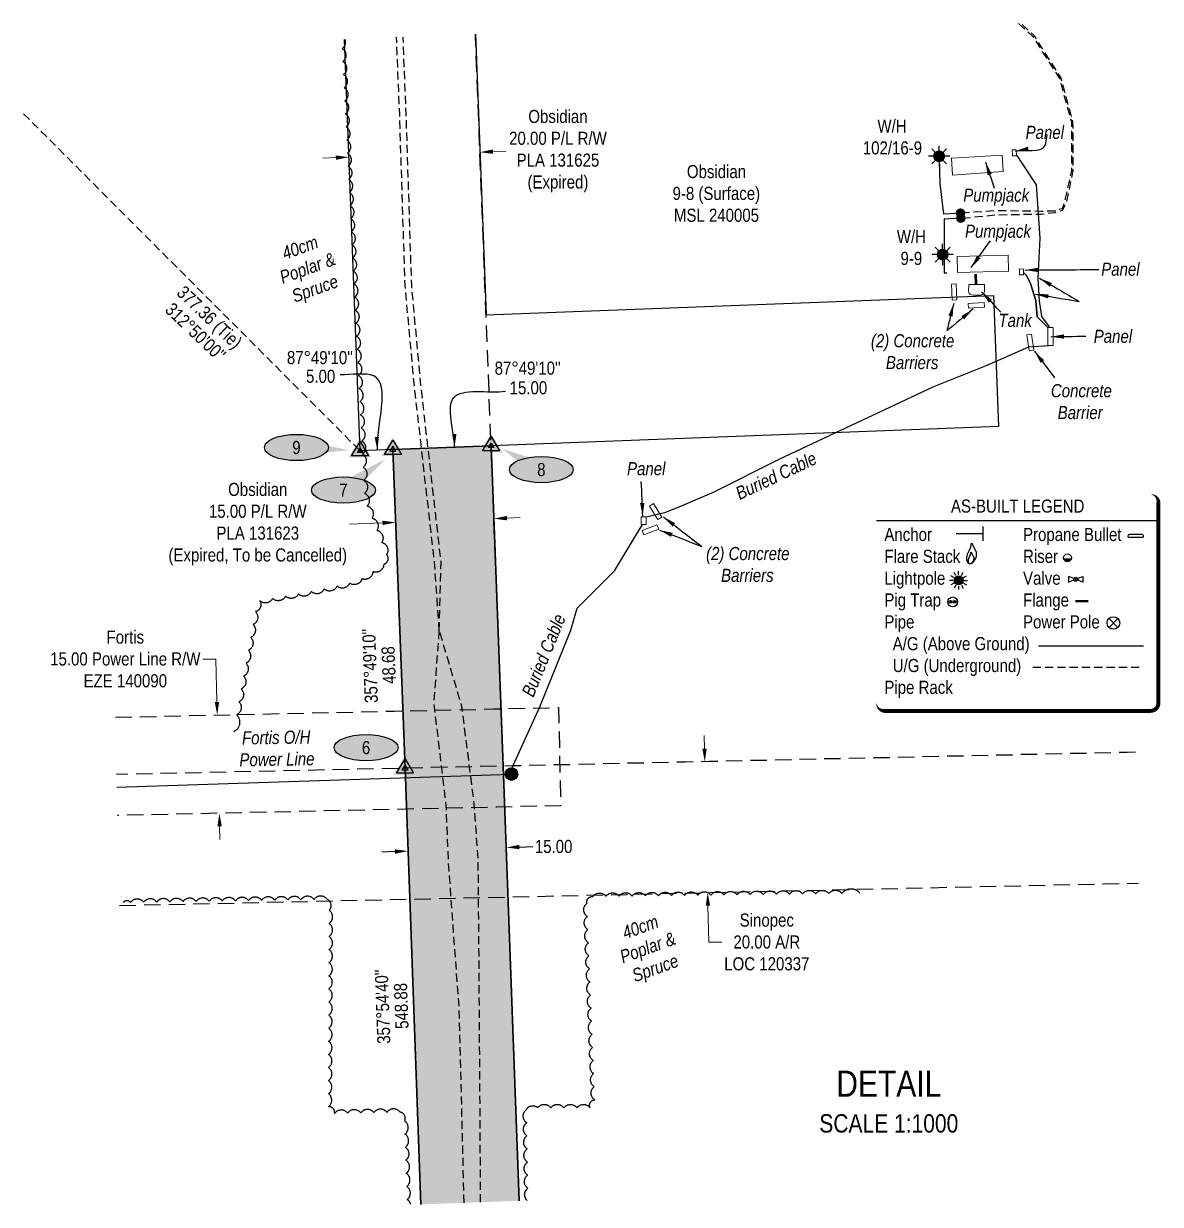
# Model space of a CAD drawing. Extents: x 604316 to 608264, y 5875125 to 5878789.
# Drawn here: x 606600 to 607467, y 5876951 to 5877852 of the extents above; entities that cross this region are included whole.
import ezdxf
from ezdxf.enums import TextEntityAlignment as Align

# ---------------------------------------------------------------- set-up
doc = ezdxf.new("R2010")
doc.units = 0
doc.header["$LTSCALE"] = 5
doc.header["$PDMODE"] = 34
doc.header["$PDSIZE"] = 0.03
for name, pattern in [('0', [1, 1, 0]), ('foc-ACCESSROAD', [3.75, 2.5, -1.25]), ('foc-FLOWLINE', [3.75, 2.5, -1.25]), ('foc-TIELINE', [1.875, 1.25, -0.625]), ('POWERLINE5', [7.8, 2.4, -0.6, 0.6, -0.6, 0.6, -0.6, 2.4]), ('UG_PIPE', [1.875, 1.25, -0.625])]:
    doc.linetypes.add(name, pattern=pattern)
doc.layers.get('Defpoints').update_dxf_attribs({"color": 9})
for name, color, linetype in [('AS-CABLE', 224, 'foc-CABLE'), ('AS-PIPE-UG', 44, 'UG_PIPE'), ('AS-POWER', 104, 'foc-POWER'), ('AS-POWER-EXISTING', 72, 'POWERLINE5'), ('AS-SYMBOL', 7, 'Continuous'), ('C-RW', 13, 'Continuous'), ('C-WS', 13, 'foc-ACCESSROAD'), ('C-WS-S', 8, 'Continuous'), ('CG-NOTES', 7, 'Continuous'), ('DETAIL-T', 7, 'Continuous'), ('F-AR', 190, 'foc-ACCESSROAD'), ('F-EZE', 190, 'foc-FLOWLINE'), ('L-BD', 7, 'Continuous'), ('L-MON', 1, 'Continuous'), ('L-TIE', 7, 'foc-TIELINE'), ('P-ELEVATION', 7, 'Continuous'), ('P-PROPOSED', 10, 'Continuous'), ('P-PROPOSED-H', 21, 'Continuous'), ('P-STATION', 7, 'Continuous'), ('P-TXT', 4, 'Continuous'), ('T-BUSH', 110, '0'), ('T-BUSH-T', 110, 'Continuous')]:
    doc.layers.add(name, color=color, linetype=linetype)
for name, color, linetype, lineweight in [('AS-GENERAL', 48, 'Continuous', 18), ('C-RW-T', 13, 'Continuous', 9), ('C-WS-T', 13, 'Continuous', 9), ('F-AR-T', 190, 'Continuous', 9), ('F-EZE-T', 190, 'Continuous', 9), ('T-TEXT', 48, 'Continuous', 18)]:
    doc.layers.add(name, color=color, linetype=linetype, lineweight=lineweight)
doc.layers.add('AS-PIPE-AG', color=7, linetype='Continuous', true_color=0x7d00fa)
doc.styles.add('80', font='ARIALN.TTF', dxfattribs={"height": 10})
doc.styles.add('80CG', font='ARIALN.TTF', dxfattribs={"height": 10})
doc.styles.add('80L', font='ARIALN.TTF', dxfattribs={"height": 10})
doc.styles.add('80LS', font='ARIALNI.TTF', dxfattribs={"height": 10})
doc.styles.add('foc-LtypeFont', font='ARIALN.TTF', dxfattribs={"height": 7.35})
doc.linetypes.add('foc-CABLE', pattern='A,2,-1,["C",foc-LtypeFont,S=0.2,R=0,X=-0.625,Y=-0.75],-1.24,8', length=12.24)
doc.linetypes.add('foc-POWER', pattern='A,6,-1,["P",foc-LtypeFont,S=0.2,R=0,X=-0.625,Y=-0.75],-1.24,4', length=12.24)
doc.dimstyles.new('Compass 5 000', dxfattribs={"dimscale": 5, "dimtxt": 9, "dimasz": 2, "dimexe": 0.2, "dimexo": 0.0625, "dimgap": 0.5, "dimtad": 0, "dimtih": 1, "dimtoh": 1, "dimzin": 0, "dimdsep": 46, "dimtxsty": '80CG', "dimcen": 0.1, "dimse1": 1, "dimse2": 1, "dimclrd": 256, "dimclrt": 256, "dimaunit": 1, "dimadec": 4, "dimazin": 0, "dimtfac": 0.06, "dimtofl": 0, "dimtmove": 0, "dimatfit": 1, "dimfxl": 0.2, "dimtolj": 1, "dimtzin": 0, "dimlwd": -1, "dimarcsym": 0})

# ---------------------------------------------------------------- blocks, each defined once
blk = doc.blocks.new('GAS')
h = blk.add_hatch(color=255)
h.dxf.hatch_style = 1
edge = h.paths.add_edge_path()
edge.add_arc((0, 0), 0.9, 0, 360)
for p, q in [((-0.81, 0), (-1.62, 0)), ((-0.57, 0.57), (-1.14, 1.14)), ((0, 0.81), (0, 1.62)), ((0.57, 0.57), (1.14, 1.14)), ((1.62, 0), (0.81, 0)), ((-0.57, -0.57), (-1.14, -1.14)), ((0, -0.81), (0, -1.62)), ((1.14, -1.14), (0.57, -0.57))]:
    blk.add_line(p, q)
blk.add_circle((0, 0), 0.8)
blk = doc.blocks.new('RISER')
h = blk.add_hatch(color=255)
h.dxf.hatch_style = 1
edge = h.paths.add_edge_path()
edge.add_arc((0, 0), 0.7, 0, 360)
blk.add_hatch(color=13).paths.add_polyline_path([(0.58, -0.15), (-0.58, -0.15, 0.774597)])
at = {"color": 13}
blk.add_line((-0.58, -0.15), (0.58, -0.15), dxfattribs=at)
blk.add_circle((0, 0), 0.6, dxfattribs=at)
blk = doc.blocks.new('POWERPOLE')
h = blk.add_hatch(color=255)
edge = h.paths.add_edge_path()
edge.add_arc((0, 0), 0.96, 0, 360)
at = {"linetype": 'Continuous'}
for p, q in [((0.68, -0.68), (-0.68, 0.68)), ((-0.68, -0.68), (0.68, 0.68))]:
    blk.add_line(p, q, dxfattribs=at)
blk.add_circle((0, 0), 0.96, dxfattribs=at)
blk = doc.blocks.new('as-built legend')
blk.add_hatch(color=13).paths.add_polyline_path([(38.34, 16.13), (32.53, 16.13, 0.774597)])
h = blk.add_hatch(color=13)
h.dxf.hatch_style = 1
edge = h.paths.add_edge_path()
edge.add_arc((-47.68, -0.3), 3.41, 0, 360)
at = {"layer": 'AS-SYMBOL'}
h = blk.add_hatch(color=13, dxfattribs=at)
h.dxf.hatch_style = 1
h.paths.add_polyline_path([(-52.68, -16.7, 1), (-54.93, -16.7, 1)])
h = blk.add_hatch(color=13, dxfattribs=at)
h.dxf.hatch_style = 1
h.paths.add_polyline_path([(-51.67, -16.7, 1), (-49.42, -16.7, 1)])
at = {"color": 1}
blk.add_line((-110.33, 45.29), (104.8, 45.29), dxfattribs=at)
at = {"color": 13}
for p, q in [((92.28, 34.74), (82.68, 34.74)), ((92.28, 32.34), (82.68, 32.34)), ((32.53, 16.13), (38.34, 16.13)), ((-51.42, 1.85), (-53.65, 3.14)), ((-49.84, 3.43), (-51.13, 5.67)), ((-47.68, 4), (-47.68, 6.59)), ((-45.53, 3.43), (-44.24, 5.67)), ((-43.95, 1.85), (-41.71, 3.14)), ((36.2, 2.77), (36.2, -1.63)), ((40.25, 1.15), (36.2, 2.77)), ((43.14, 1.15), (47.2, 2.77)), ((47.2, 2.77), (47.2, -1.63)), ((-51.99, -0.3), (-54.58, -0.3)), ((-51.42, -2.46), (-53.65, -3.75)), ((-49.84, -4.04), (-51.13, -6.28)), ((-47.68, -4.61), (-47.68, -7.2)), ((-45.53, -4.04), (-44.24, -6.28)), ((-43.95, -2.46), (-41.71, -3.75)), ((-43.37, -0.3), (-40.79, -0.3)), ((36.2, -1.63), (40.25, 0)), ((47.2, -1.63), (43.14, 0))]:
    blk.add_line(p, q, dxfattribs=at)
at = {"color": 1, "flags": 128}
blk.add_lwpolyline([(-104.33, -99.93, 3, 3, 0), (98.8, -99.93, 3, 3, 0.414214), (104.8, -93.93, 3, 3, 0), (104.8, 59.29, 3, 0, 0.414214), (98.8, 65.29, 0, 0, 0), (-104.33, 65.29, 0, 0, 0.414214), (-110.33, 59.29, 0, 0, 0), (-110.33, -93.93, 0, 3, 0.414214)], format="xyseb", close=True, dxfattribs=at)
at = {"color": 13, "flags": 128}
for points in [[(-37.58, 12.69), (-37.79, 12.59), (-38, 12.5), (-38.23, 12.43), (-38.46, 12.38), (-38.69, 12.35), (-38.92, 12.34), (-39.14, 12.35), (-39.36, 12.38), (-39.56, 12.44), (-39.75, 12.51), (-39.94, 12.61), (-40.11, 12.74), (-40.27, 12.88), (-40.42, 13.06), (-40.57, 13.25), (-40.71, 13.48), (-40.85, 13.72), (-40.97, 14), (-41.09, 14.29), (-41.19, 14.62), (-41.28, 14.97), (-41.34, 15.35), (-41.38, 15.76), (-41.39, 16.19), (-41.37, 16.65), (-41.33, 17.13), (-41.26, 17.62), (-41.16, 18.11), (-41.05, 18.61), (-40.93, 19.1), (-40.79, 19.57), (-40.64, 20.02), (-40.49, 20.45), (-40.33, 20.85), (-40.16, 21.23), (-39.99, 21.59), (-39.82, 21.95), (-39.65, 22.3), (-39.47, 22.66), (-39.3, 23.01), (-39.12, 23.38), (-38.95, 23.76), (-38.79, 24.14), (-38.63, 24.53), (-38.48, 24.92), (-38.35, 25.3), (-38.24, 25.69), (-38.15, 26.07), (-38.07, 26.44), (-38.02, 26.79), (-37.98, 27.12), (-37.94, 27.41), (-37.9, 27.65), (-37.87, 27.84), (-37.82, 27.97), (-37.75, 28.02), (-37.67, 27.99), (-37.57, 27.89), (-37.46, 27.73), (-37.34, 27.52), (-37.21, 27.28), (-37.08, 27.01), (-36.95, 26.74), (-36.82, 26.46), (-36.7, 26.2), (-36.58, 25.94), (-36.46, 25.69), (-36.34, 25.45), (-36.22, 25.21), (-36.1, 24.96), (-35.98, 24.71), (-35.84, 24.45), (-35.7, 24.18), (-35.55, 23.9), (-35.4, 23.62), (-35.24, 23.33), (-35.09, 23.05), (-34.94, 22.77), (-34.8, 22.5), (-34.67, 22.24), (-34.55, 21.99), (-34.45, 21.75), (-34.36, 21.53), (-34.28, 21.31), (-34.22, 21.11), (-34.17, 20.9), (-34.13, 20.7), (-34.11, 20.51), (-34.11, 20.31), (-34.12, 20.11), (-34.13, 19.91), (-34.16, 19.71), (-34.19, 19.5), (-34.22, 19.29), (-34.25, 19.08), (-34.27, 18.86), (-34.29, 18.63), (-34.31, 18.4), (-34.33, 18.16), (-34.35, 17.92), (-34.38, 17.68), (-34.42, 17.44), (-34.47, 17.2), (-34.54, 16.96), (-34.62, 16.73), (-34.73, 16.5), (-34.84, 16.27), (-34.97, 16.05), (-35.1, 15.84), (-35.24, 15.63), (-35.37, 15.43), (-35.5, 15.24), (-35.63, 15.05), (-35.75, 14.88), (-35.86, 14.71), (-35.97, 14.54), (-36.08, 14.37), (-36.19, 14.21), (-36.3, 14.05), (-36.41, 13.89), (-36.53, 13.72), (-36.65, 13.56), (-36.78, 13.4), (-36.92, 13.24), (-37.07, 13.08), (-37.22, 12.94), (-37.4, 12.81)], [(-38.04, 12.55), (-38.16, 12.49), (-38.28, 12.44), (-38.4, 12.4), (-38.53, 12.37), (-38.66, 12.36), (-38.79, 12.35), (-38.92, 12.36), (-39.04, 12.37), (-39.15, 12.4), (-39.26, 12.45), (-39.36, 12.5), (-39.45, 12.57), (-39.54, 12.65), (-39.63, 12.75), (-39.71, 12.86), (-39.79, 12.99), (-39.87, 13.12), (-39.94, 13.28), (-40, 13.44), (-40.06, 13.63), (-40.11, 13.82), (-40.14, 14.04), (-40.17, 14.26), (-40.17, 14.5), (-40.16, 14.76), (-40.14, 15.03), (-40.1, 15.3), (-40.05, 15.58), (-39.98, 15.86), (-39.91, 16.14), (-39.84, 16.4), (-39.75, 16.65), (-39.67, 16.89), (-39.58, 17.11), (-39.49, 17.33), (-39.39, 17.53), (-39.29, 17.73), (-39.2, 17.93), (-39.1, 18.13), (-39, 18.33), (-38.9, 18.53), (-38.81, 18.74), (-38.71, 18.96), (-38.63, 19.18), (-38.55, 19.39), (-38.47, 19.61), (-38.41, 19.83), (-38.36, 20.04), (-38.32, 20.24), (-38.29, 20.44), (-38.26, 20.63), (-38.24, 20.79), (-38.22, 20.92), (-38.2, 21.03), (-38.17, 21.1), (-38.14, 21.13), (-38.09, 21.11), (-38.04, 21.06), (-37.97, 20.97), (-37.91, 20.85), (-37.83, 20.72), (-37.76, 20.57), (-37.69, 20.41), (-37.61, 20.26), (-37.54, 20.11), (-37.48, 19.97), (-37.41, 19.83), (-37.35, 19.69), (-37.28, 19.55), (-37.21, 19.42), (-37.14, 19.28), (-37.07, 19.13), (-36.99, 18.98), (-36.9, 18.82), (-36.82, 18.66), (-36.73, 18.51), (-36.64, 18.35), (-36.56, 18.19), (-36.48, 18.04), (-36.41, 17.89), (-36.34, 17.75), (-36.29, 17.62), (-36.23, 17.5), (-36.19, 17.38), (-36.16, 17.26), (-36.13, 17.15), (-36.11, 17.03), (-36.1, 16.92), (-36.1, 16.81), (-36.1, 16.7), (-36.11, 16.59), (-36.12, 16.48), (-36.14, 16.36), (-36.16, 16.24), (-36.17, 16.12), (-36.19, 16), (-36.2, 15.87), (-36.21, 15.74), (-36.22, 15.61), (-36.23, 15.48), (-36.25, 15.34), (-36.27, 15.21), (-36.3, 15.07), (-36.33, 14.94), (-36.38, 14.81), (-36.44, 14.68), (-36.51, 14.55), (-36.58, 14.43), (-36.65, 14.31), (-36.73, 14.19), (-36.8, 14.08), (-36.88, 13.97), (-36.95, 13.87), (-37.01, 13.77), (-37.08, 13.67), (-37.14, 13.58), (-37.2, 13.49), (-37.26, 13.4), (-37.32, 13.31), (-37.39, 13.22), (-37.45, 13.12), (-37.52, 13.03), (-37.59, 12.94), (-37.67, 12.85), (-37.75, 12.77), (-37.84, 12.69), (-37.94, 12.61)]]:
    blk.add_lwpolyline(points, close=True, dxfattribs=at)
at = {"color": 13, "const_width": 2, "flags": 128}
blk.add_lwpolyline([(41.29, -16.19), (46.29, -16.19), (51.29, -16.19)], dxfattribs=at)
at = {"color": 13}
for centre, radius in [((35.43, 16.88), 3), ((-47.68, -0.3), 3.41), ((41.7, 0.57), 1.56), ((41.7, 0.57), 0.55)]:
    blk.add_circle(centre, radius, dxfattribs=at)
for centre, start, end in [((82.68, 33.54), 90, 270), ((92.28, 33.54), 270, 90)]:
    blk.add_arc(centre, 1.2, start, end, dxfattribs=at)
at = {"layer": 'AS-PIPE-AG', "flags": 128}
blk.add_lwpolyline([(13.42, -50.16), (93.42, -50.16)], dxfattribs=at)
at = {"layer": 'AS-PIPE-UG', "flags": 128}
blk.add_lwpolyline([(8.96, -66.48), (93.34, -66.48)], dxfattribs=at)
at = {"layer": 'AS-POWER-EXISTING', "linetype": 'Continuous'}
for p, q in [((73.96, -36.16), (67.1, -29.45)), ((67.1, -36.24), (73.96, -29.53))]:
    blk.add_line(p, q, dxfattribs=at)
blk.add_circle((70.49, -32.85), 4.8, dxfattribs=at)
at = {"layer": 'AS-SYMBOL', "color": 72}
blk.add_line((-28.86, 29.87), (-28.86, 40.87), dxfattribs=at)
at = {"layer": 'AS-SYMBOL', "color": 72, "flags": 128}
blk.add_lwpolyline([(-49.49, 35.37), (-28.86, 35.37)], dxfattribs=at)
at = {"layer": 'AS-SYMBOL', "color": 13}
for centre, radius in [((-52.17, -16.72), 3.75), ((-53.8, -16.7), 1.12), ((-50.54, -16.7), 1.12)]:
    blk.add_circle(centre, radius, dxfattribs=at)
at = {"insert": (-60.3, 61.42), "char_height": 10, "attachment_point": 1, "style": '80L'}
blk.add_mtext_dynamic_manual_height_columns('\\pi6.8078;AS-BUILT LEGEND', width=114.8298, gutter_width=45, heights=[0], dxfattribs=at)
at = {"layer": 'CG-NOTES', "char_height": 10, "attachment_point": 1, "style": '80L'}
for s, insert, width in [('Anchor\\PFlare Stack\\PLightpole\\PPig Trap\\PPipe\\P  A/G (Above Ground)\\P  U/G (Underground)\\PPipe Rack', (-104.29, 39.73), 110.2091), ('Propane Bullet\\PRiser\\PValve\\PFlange\\PPower Pole', (1.51, 39.73), 85.1819)]:
    blk.add_mtext(s, dxfattribs=dict(at, insert=insert, width=width))
blk = doc.blocks.new('*D585')
at = {"layer": 'Defpoints', "color": 0, "transparency": 16777216}
for p in [(607103, 5877288.02), (607119.63, 5877288.39), (607105.18, 5877188.18)]:
    blk.add_point(p, dxfattribs=at)
at = {"layer": 'F-AR-T', "transparency": 16777216}
for p, q in [((607119.41, 5877298.39), (607119.19, 5877308.38)), ((607122.03, 5877178.55), (607122.64, 5877150.8)), ((607122.64, 5877150.8), (607132.64, 5877150.8))]:
    blk.add_line(p, q, dxfattribs=at)
for points in [[(607121.08, 5877298.42), (607117.75, 5877298.35), (607119.63, 5877288.39)], [(607123.7, 5877178.58), (607120.37, 5877178.51), (607121.81, 5877188.54)]]:
    blk.add_solid(points, dxfattribs=at)
at = {"layer": 'F-AR-T', "transparency": 16777216, "insert": (607166.94, 5877150.8), "char_height": 10, "attachment_point": 5, "style": '80CG'}
blk.add_mtext('\\A1;Sinopec\\P20.00 A/R\\PLOC 120337', dxfattribs=at)
blk = doc.blocks.new('*D586')
at = {"layer": 'Defpoints', "color": 0, "transparency": 16777216}
for p in [(606723.65, 5877323.5), (606747.75, 5877324.03), (606725.29, 5877248.54)]:
    blk.add_point(p, dxfattribs=at)
at = {"layer": 'F-EZE-T', "transparency": 16777216}
for p, q in [((606746.81, 5877366.77), (606736.81, 5877366.77)), ((606747.53, 5877334.02), (606746.81, 5877366.77)), ((606749.62, 5877239.07), (606749.84, 5877229.08))]:
    blk.add_line(p, q, dxfattribs=at)
for points in [[(606749.2, 5877334.06), (606745.87, 5877333.99), (606747.75, 5877324.03)], [(606751.29, 5877239.11), (606747.95, 5877239.04), (606749.4, 5877249.07)]]:
    blk.add_solid(points, dxfattribs=at)
at = {"layer": 'F-EZE-T', "transparency": 16777216, "insert": (606677.67, 5877366.77), "char_height": 10, "attachment_point": 5, "style": '80CG'}
blk.add_mtext('\\A1;Fortis\\P15.00 Power Line R/W\\PEZE 140090', dxfattribs=at)
blk = doc.blocks.new('*D587')
at = {"layer": 'C-RW-T', "transparency": 16777216}
for p, q in [((606838.24, 5877749.31), (606828.24, 5877748.93)), ((606958.11, 5877753.87), (606968.1, 5877754.26))]:
    blk.add_line(p, q, dxfattribs=at)
for points in [[(606958.04, 5877755.54), (606958.17, 5877752.21), (606948.11, 5877753.49)], [(606838.17, 5877750.98), (606838.3, 5877747.64), (606848.23, 5877749.69)]]:
    blk.add_solid(points, dxfattribs=at)
at = {"layer": 'Defpoints', "color": 0, "transparency": 16777216}
for p in [(606948.11, 5877753.49), (606849.4, 5877718.82), (606949.29, 5877722.63)]:
    blk.add_point(p, dxfattribs=at)
at = {"layer": 'C-RW-T', "transparency": 16777216, "insert": (607007.64, 5877754.26), "char_height": 10, "attachment_point": 5, "style": '80CG'}
blk.add_mtext('\\A1;Obsidian\\P20.00 P/L R/W\\PPLA 131625\\P(Expired)', dxfattribs=at)
blk = doc.blocks.new('*D588')
at = {"layer": 'C-RW-T', "transparency": 16777216}
for p, q in [((606873.86, 5877470.63), (606848.63, 5877469.67)), ((606968.76, 5877474.24), (606978.75, 5877474.63))]:
    blk.add_line(p, q, dxfattribs=at)
for points in [[(606968.69, 5877475.91), (606968.82, 5877472.58), (606958.76, 5877473.86)], [(606873.79, 5877472.3), (606873.92, 5877468.97), (606883.85, 5877471.01)]]:
    blk.add_solid(points, dxfattribs=at)
at = {"layer": 'Defpoints', "color": 0, "transparency": 16777216}
for p in [(606958.36, 5877484.52), (606883.44, 5877481.67), (606883.85, 5877471.01)]:
    blk.add_point(p, dxfattribs=at)
at = {"layer": 'C-RW-T', "transparency": 16777216, "insert": (606778.7, 5877469.67), "char_height": 10, "attachment_point": 5, "style": '80CG'}
blk.add_mtext('\\A1;Obsidian\\P15.00 P/L R/W\\PPLA 131623\\P(Expired, To be Cancelled)', dxfattribs=at)
blk = doc.blocks.new('*D595')
at = {"layer": 'Defpoints', "color": 0, "transparency": 16777216}
for p in [(606968.22, 5877222.94), (606893.32, 5877219.64), (606968.24, 5877222.38)]:
    blk.add_point(p, dxfattribs=at)
at = {"layer": 'P-TXT', "transparency": 16777216}
for p, q in [((606978.21, 5877223.3), (606988.41, 5877223.68)), ((606883.31, 5877219.84), (606873.31, 5877219.48))]:
    blk.add_line(p, q, dxfattribs=at)
for points in [[(606978.15, 5877224.97), (606978.27, 5877221.64), (606968.22, 5877222.94)], [(606883.25, 5877221.51), (606883.37, 5877218.18), (606893.3, 5877220.21)]]:
    blk.add_solid(points, dxfattribs=at)
at = {"layer": 'P-TXT', "transparency": 16777216, "insert": (607004.35, 5877223.68), "char_height": 10, "attachment_point": 5, "style": '80CG'}
blk.add_mtext('\\A1;15.00', dxfattribs=at)
blk = doc.blocks.new('TRIA')
blk.add_hatch(color=255).paths.add_polyline_path([(-0.04, 1.52), (-1.47, -0.87), (1.39, -0.87)])
blk = doc.blocks.new('Hybrid_EC')
at = {"color": 251}
for points in [[(-1.3, -0.74), (0, 1.42), (1.3, -0.74)], [(0.47, -0.26), (0, 0.53), (-0.47, -0.26)]]:
    blk.add_lwpolyline(points, close=True, dxfattribs=at)
at = {"layer": 'Defpoints'}
blk.add_circle((0, 0), 0.05, dxfattribs=at)
at = {"xscale": 1.2, "yscale": 1.2, "zscale": 1.2}
blk.add_blockref('TRIA', (0.05, 0.06), dxfattribs=at)
blk = doc.blocks.new('*U609')
at = {"layer": 'P-ELEVATION'}
h = blk.add_hatch(color=111, dxfattribs=at)
h.dxf.hatch_style = 1
edge = h.paths.add_edge_path()
edge.add_ellipse((0, 0), major_axis=(-24.38, 0), ratio=0.410256, start_angle=0, end_angle=360)
at = {"layer": 'P-ELEVATION', "color": 7, "flags": 128}
blk.add_lwpolyline([(0, 0, 12.5, 0, 0), (10.68, -5.99, 0, 0, 0)], format="xyseb", dxfattribs=at)
at = {"layer": 'P-ELEVATION', "color": 7}
blk.add_ellipse((0, 0), major_axis=(-24.38, 0), ratio=0.410256, dxfattribs=at)
at = {"layer": 'P-ELEVATION', "style": '80'}
blk.add_attdef('ELEVATION', text='', height=10, dxfattribs=at).set_placement((0, 0), align=Align.MIDDLE_CENTER)
blk = doc.blocks.new('*U610')
at = {"layer": 'P-ELEVATION'}
h = blk.add_hatch(color=111, dxfattribs=at)
h.dxf.hatch_style = 1
edge = h.paths.add_edge_path()
edge.add_ellipse((0, 0), major_axis=(-24.38, 0), ratio=0.410256, start_angle=0, end_angle=360)
at = {"layer": 'P-ELEVATION', "color": 7, "flags": 128}
blk.add_lwpolyline([(0, 0, 12.5, 0, 0), (32.53, 23.96, 0, 0, 0)], format="xyseb", dxfattribs=at)
at = {"layer": 'P-ELEVATION', "color": 7}
blk.add_ellipse((0, 0), major_axis=(-24.38, 0), ratio=0.410256, dxfattribs=at)
at = {"layer": 'P-ELEVATION', "style": '80'}
blk.add_attdef('ELEVATION', text='', height=10, dxfattribs=at).set_placement((0, 0), align=Align.MIDDLE_CENTER)
blk = doc.blocks.new('Hybrid_XC')
h = blk.add_hatch(color=251)
h.dxf.hatch_style = 1
h.paths.add_polyline_path([(-0.41, -0.24), (0, 0.45), (0.41, -0.24)])
at = {"color": 251}
for points in [[(-1.3, -0.74), (0, 1.42), (1.3, -0.74)], [(-0.41, -0.24), (0, 0.45), (0.41, -0.24)]]:
    blk.add_lwpolyline(points, close=True, dxfattribs=at)
at = {"color": 4}
blk.add_lwpolyline([(-0.41, -0.24), (0, 0.45), (0.41, -0.24)], close=True, dxfattribs=at)
at = {"layer": 'Defpoints'}
blk.add_circle((0, 0), 0.1, dxfattribs=at)
at = {"xscale": 1.2, "yscale": 1.2, "zscale": 1.2}
blk.add_blockref('TRIA', (0.05, 0.06), dxfattribs=at)
blk = doc.blocks.new('*U630')
at = {"layer": 'P-ELEVATION'}
h = blk.add_hatch(color=111, dxfattribs=at)
h.dxf.hatch_style = 1
edge = h.paths.add_edge_path()
edge.add_ellipse((0, 0), major_axis=(-24.38, 0), ratio=0.410256, start_angle=0, end_angle=360)
at = {"layer": 'P-ELEVATION', "color": 7, "flags": 128}
blk.add_lwpolyline([(0, 0, 12.5, 0, 0), (-29.45, 15.68, 0, 0, 0)], format="xyseb", dxfattribs=at)
at = {"layer": 'P-ELEVATION', "color": 7}
blk.add_ellipse((0, 0), major_axis=(-24.38, 0), ratio=0.410256, dxfattribs=at)
at = {"layer": 'P-ELEVATION', "style": '80'}
blk.add_attdef('ELEVATION', text='', height=10, dxfattribs=at).set_placement((0, 0), align=Align.MIDDLE_CENTER)
blk = doc.blocks.new('*U631')
at = {"layer": 'P-ELEVATION'}
h = blk.add_hatch(color=111, dxfattribs=at)
h.dxf.hatch_style = 1
edge = h.paths.add_edge_path()
edge.add_ellipse((0, 0), major_axis=(-24.38, 0), ratio=0.410256, start_angle=0, end_angle=360)
at = {"layer": 'P-ELEVATION', "color": 7, "flags": 128}
blk.add_lwpolyline([(0, 0, 12.5, 0, 0), (40.08, -2.03, 0, 0, 0)], format="xyseb", dxfattribs=at)
at = {"layer": 'P-ELEVATION', "color": 7}
blk.add_ellipse((0, 0), major_axis=(-24.38, 0), ratio=0.410256, dxfattribs=at)
at = {"layer": 'P-ELEVATION', "style": '80'}
blk.add_attdef('ELEVATION', text='', height=10, dxfattribs=at).set_placement((0, 0), align=Align.MIDDLE_CENTER)

msp = doc.modelspace()

# ---------------------------------------------------------------- hatches: boundary and pattern name
at = {"layer": 'P-PROPOSED-H'}
h = msp.add_hatch(color=256, dxfattribs=at)
h.dxf.hatch_style = 1
h.paths.add_polyline_path([(606965.954, 5877285.025), (606956.647, 5877529.418), (606881.735, 5877526.565), (606890.993, 5877283.444), (606903.134, 5876950.635), (606978.053, 5876953.367)])

# ---------------------------------------------------------------- linework, layer by layer
at = {"layer": 'AS-CABLE', "flags": 128}
for points in [[(607382.504, 5877620.288), (607376.774, 5877628.103), (607374.954, 5877640.058), (607373.769, 5877657.398), (607375.354, 5877687.883), (607372.579, 5877728.623), (607361.304, 5877745.773), (607357.879, 5877750.938)], [(607382.504, 5877620.288), (607376.774, 5877628.103), (607374.954, 5877640.058), (607373.769, 5877657.398), (607375.354, 5877687.883)], [(607363.074, 5877661.388), (607365.089, 5877659.413), (607368.114, 5877653.413), (607372.204, 5877640.223), (607373.164, 5877627.978), (607381.389, 5877619.818)], [(607381.389, 5877619.818), (607373.164, 5877627.978), (607372.204, 5877640.223), (607368.114, 5877653.413), (607365.089, 5877659.413)], [(607074.884, 5877475.128), (607089.899, 5877478.878), (607103.584, 5877484.338), (607126.694, 5877494.213), (607176.404, 5877519.158), (607227.314, 5877543.253), (607294.204, 5877574.758), (607334.904, 5877590.923), (607366.884, 5877604.993), (607381.729, 5877606.098)], [(607074.884, 5877475.128), (607089.899, 5877478.878), (607103.584, 5877484.338), (607126.694, 5877494.213), (607176.404, 5877519.158), (607227.314, 5877543.253), (607294.204, 5877574.758), (607334.904, 5877590.923), (607366.884, 5877604.993), (607381.729, 5877606.098)], [(606971.999, 5877282.128), (606993.724, 5877330.313), (607017.444, 5877388.708), (607022.239, 5877405.503), (607050.689, 5877434.153), (607072.009, 5877469.423)], [(606971.999, 5877282.128), (606993.724, 5877330.313), (607017.444, 5877388.708), (607022.239, 5877405.503), (607050.689, 5877434.153), (607072.009, 5877469.423)]]:
    msp.add_lwpolyline(points, dxfattribs=at)
at = {"layer": 'AS-GENERAL', "flags": 128}
for points in [[(607354.359, 5877750.638), (607357.314, 5877750.763), (607357.089, 5877755.233), (607354.109, 5877755.168)], [(607347.302, 5877738.851), (607308.551, 5877735.922), (607307.721, 5877748.836), (607346.375, 5877751.11)], [(607351.209, 5877662.648), (607312.359, 5877661.674), (607312.051, 5877673.965), (607350.901, 5877674.938)], [(607362.694, 5877659.948), (607359.734, 5877659.788), (607359.669, 5877664.518), (607362.594, 5877664.318)]]:
    msp.add_lwpolyline(points, close=True, dxfattribs=at)
at = {"layer": 'AS-GENERAL'}
for points in [[(607307.84, 5877652.857), (607311.414, 5877653.01), (607311.934, 5877640.837), (607308.36, 5877640.685)], [(607332.672, 5877638.833), (607332.884, 5877635.262), (607320.722, 5877634.54), (607320.51, 5877638.111)], [(607381.389, 5877619.818), (607385.4, 5877619.818), (607385.4, 5877606.098), (607381.389, 5877606.098)], [(607370.685, 5877602.541), (607367.145, 5877602.019), (607365.367, 5877614.071), (607368.906, 5877614.594)], [(607077.42, 5877483.519), (607080.457, 5877485.409), (607086.895, 5877475.066), (607083.857, 5877473.175)], [(607070.987, 5877475.128), (607074.884, 5877475.128), (607074.884, 5877469.423), (607070.987, 5877469.423)], [(607073.138, 5877461.399), (607071.832, 5877464.729), (607083.175, 5877469.176), (607084.481, 5877465.846)]]:
    msp.add_lwpolyline(points, close=True, dxfattribs=at)
msp.add_lwpolyline([(607329.905, 5877644.339), (607324.194, 5877644.429, -0.3710626), (607320.831, 5877646.939), (607320.92, 5877652.65), (607332.972, 5877652.461), (607332.885, 5877646.939, -0.3838949), (607329.24, 5877644.35)], format="xyb", dxfattribs=at)
at = {"layer": 'AS-PIPE-AG', "flags": 128}
for points in [[(607315.724, 5877707.018), (607301.93, 5877706.26), (607299.155, 5877729.671), (607298.711, 5877749.512)], [(607314.904, 5877703.043), (607302.14, 5877702.352), (607302.19, 5877661.351), (607304.214, 5877661.47)], [(607326.209, 5877652.567), (607325.807, 5877660.511)], [(607327.207, 5877652.618), (607326.806, 5877660.536)]]:
    msp.add_lwpolyline(points, dxfattribs=at)
at = {"layer": 'AS-PIPE-UG', "flags": 128}
for points in [[(607358.981, 5877851.557), (607369.924, 5877841.668), (607390.084, 5877809.663), (607399.289, 5877776.608), (607399.304, 5877739.408), (607393.914, 5877715.333), (607392.089, 5877710.378), (607386.669, 5877708.578), (607376.179, 5877708.283), (607342.189, 5877708.828), (607315.724, 5877707.018)], [(607316.019, 5877703.138), (607342.814, 5877705.773), (607376.134, 5877706.293), (607386.939, 5877707.413), (607392.554, 5877709.273), (607395.584, 5877714.743), (607400.594, 5877739.273), (607400.454, 5877776.833), (607391.334, 5877810.178), (607370.984, 5877842.373), (607360.822, 5877851.593)], [(606917.169, 5877388.393), (606913.504, 5877440.713), (606898.139, 5877575.188), (606891.084, 5877651.773), (606886.924, 5877781.758), (606884.558, 5877841.178)], [(606917.019, 5877388.538), (606918.482, 5877441.172), (606903.111, 5877575.701), (606896.075, 5877652.082), (606891.919, 5877781.937), (606889.553, 5877841.368)], [(606936.081, 5876951.836), (606932.399, 5877099.233), (606924.129, 5877212.058), (606922.474, 5877254.633), (606913.154, 5877333.028), (606917.169, 5877388.393)], [(606948.675, 5876952.296), (606947.759, 5877097.993), (606946.844, 5877213.418), (606943.759, 5877256.343), (606934.389, 5877330.538), (606917.169, 5877388.393)]]:
    msp.add_lwpolyline(points, dxfattribs=at)
at = {"layer": 'AS-POWER', "flags": 128}
msp.add_lwpolyline([(606671.308, 5877268.878), (606972.229, 5877278.963)], dxfattribs=at)
at = {"layer": 'C-RW'}
for points in [[(606944.688, 5877843.468), (606952.844, 5877629.303), (607339.9, 5877644.043), (607343.704, 5877544.158), (606956.647, 5877529.418), (606881.735, 5877526.565), (606856.762, 5877525.614), (606844.806, 5877839.587)], [(606903.134, 5876950.635), (606890.993, 5877283.444), (606881.735, 5877526.565), (606956.647, 5877529.418), (606965.954, 5877285.025), (606978.053, 5876953.367)]]:
    msp.add_lwpolyline(points, dxfattribs=at)
at = {"layer": 'C-WS', "flags": 128}
msp.add_lwpolyline([(607448.162, 5877295.573), (606965.954, 5877285.028), (606944.688, 5877843.468)], dxfattribs=at)
at = {"layer": 'F-AR', "flags": 128}
for points in [[(607448.159, 5877295.717), (606671.057, 5877278.599)], [(606673.253, 5877178.666), (607450.36, 5877195.784)]]:
    msp.add_lwpolyline(points, dxfattribs=at)
at = {"layer": 'F-EZE', "flags": 128}
msp.add_lwpolyline([(606670.097, 5877322.321), (606882.797, 5877326.993), (606958.258, 5877328.654), (607008.05, 5877329.75), (607008.797, 5877295.677), (607009.695, 5877254.801), (606960.976, 5877253.726), (606885.445, 5877252.064), (606671.743, 5877247.364)], dxfattribs=at)
at = {"layer": 'L-TIE'}
msp.add_line((606600.119, 5877782.821), (606856.762, 5877525.614), dxfattribs=at)
at = {"layer": 'T-BUSH', "flags": 128}
for points in [[(606845.064, 5877839.674, -0.3323036), (606843.121, 5877832.634, -0.5205671), (606843.611, 5877822.65, -0.5205671), (606844.101, 5877812.666, -0.5205671), (606844.591, 5877802.682, -0.5205671), (606845.08, 5877792.699, -0.5205671), (606845.57, 5877782.715, -0.5205671), (606846.065, 5877772.731, -0.5205671), (606846.566, 5877762.748, -0.5205671), (606847.067, 5877752.765, -0.5205671), (606847.568, 5877742.782, -0.5205671), (606848.069, 5877732.798, -0.5205671), (606848.57, 5877722.815, -0.5205671), (606849.071, 5877712.832, -0.5205671), (606849.572, 5877702.849, -0.5205671), (606850.073, 5877692.866, -0.5205671), (606850.575, 5877682.882, -0.5205671), (606851.076, 5877672.899, -0.5205671), (606851.577, 5877662.916, -0.5205671), (606852.078, 5877652.933, -0.5205671), (606852.579, 5877642.95, -0.5205671), (606853.08, 5877632.966, -0.5205671), (606853.581, 5877622.983, -0.5205671), (606854.082, 5877613, -0.5205671), (606854.583, 5877603.017, -0.5205671), (606855.084, 5877593.034, -0.5205671), (606855.585, 5877583.05, -0.5205671), (606856.086, 5877573.067, -0.5205671), (606856.587, 5877563.084, -0.5205671), (606857.088, 5877553.101, -0.5205671), (606857.589, 5877543.118, -0.5205671), (606858.09, 5877533.134, -0.5205671), (606858.591, 5877523.151, -0.5205671), (606859.092, 5877513.168, -0.5205671), (606859.593, 5877503.185, -0.5205671), (606860.094, 5877493.202, -0.5205671), (606862.134, 5877483.554, -0.5205671), (606865.831, 5877474.266, -0.5205671), (606869.527, 5877464.979, -0.5205671), (606873.224, 5877455.692, -0.5205671), (606876.92, 5877446.405, -0.5205671), (606874.819, 5877438.945, -0.5205671), (606866.466, 5877433.456, -0.5205671), (606858.112, 5877427.967, -0.5205671), (606848.829, 5877424.658, -0.5205671), (606839.084, 5877422.435, -0.5205671), (606829.338, 5877420.212, -0.5205671), (606819.54, 5877418.249, -0.5205671), (606809.697, 5877416.512, -0.5205671), (606799.853, 5877414.775, -0.5205671), (606790.009, 5877413.038, -0.5205671), (606780.166, 5877411.3, -0.5205671), (606776.924, 5877402.921, -0.5205671), (606775.126, 5877393.088, -0.5205671), (606773.328, 5877383.255, -0.5205671), (606771.529, 5877373.422, -0.5205671), (606769.731, 5877363.59, -0.5205671), (606767.933, 5877353.757, -0.5205671), (606766.135, 5877343.924, -0.5205671), (606764.337, 5877334.092, -0.5205671), (606762.539, 5877324.259, -0.5205671), (606760.139, 5877311.137)], [(606984.146, 5876953.59, -0.4687652), (606984.753, 5876962.949, -0.5205671), (606984.568, 5876972.943, -0.5205671), (606984.384, 5876982.937, -0.5205671), (606984.199, 5876992.932, -0.5205671), (606984.014, 5877002.926, -0.5205671), (606983.83, 5877012.92, -0.5205671), (606983.645, 5877022.914, -0.5205671), (606992.188, 5877024.326, -0.5205671), (607002.184, 5877024.311, -0.5205671), (607012.18, 5877024.296, -0.5205671), (607022.176, 5877024.281, -0.5205671), (607032.171, 5877024.265, -0.5205671), (607035.717, 5877030.456, -0.5205671), (607035.314, 5877040.443, -0.5205671), (607034.912, 5877050.431, -0.5205671), (607034.51, 5877060.419, -0.5205671), (607034.108, 5877070.406, -0.5205671), (607033.705, 5877080.394, -0.5205671), (607033.303, 5877090.382, -0.5205671), (607032.901, 5877100.369, -0.5205671), (607032.498, 5877110.357, -0.5205671), (607032.096, 5877120.345, -0.5205671), (607031.694, 5877130.332, -0.5205671), (607031.292, 5877140.32, -0.5205671), (607030.889, 5877150.308, -0.5205671), (607030.487, 5877160.295, -0.5205671), (607030.085, 5877170.283, -0.5205671), (607029.683, 5877180.271, -0.5205671), (607034.294, 5877185.502, -0.5205671), (607044.289, 5877185.625, -0.5205671), (607054.284, 5877185.749, -0.5205671), (607064.279, 5877185.872, -0.5205671), (607074.274, 5877185.995, -0.5205671), (607084.269, 5877186.119, -0.5205671), (607094.264, 5877186.242, -0.5205671), (607104.259, 5877186.365, -0.5205671), (607114.254, 5877186.488, -0.5205671), (607124.249, 5877186.612, -0.5205671), (607134.244, 5877186.735, -0.5205671), (607144.239, 5877186.858, -0.5205671), (607154.234, 5877186.982, -0.5205671), (607164.229, 5877187.105, -0.5205671), (607174.224, 5877187.228, -0.5205671), (607184.219, 5877187.352, -0.5205671), (607194.214, 5877187.475, -0.5205671), (607204.209, 5877187.598, -0.5205671), (607214.204, 5877187.722, -0.5205671), (607224.199, 5877187.845, -0.5205671), (607237.951, 5877188.015)], [(606895.23, 5876950.798, 0.1855396), (606892.663, 5876954.343, 0.5205671), (606892.327, 5876964.334, 0.5205671), (606891.991, 5876974.324, 0.5205671), (606891.654, 5876984.314, 0.5205671), (606891.318, 5876994.304, 0.5205671), (606890.982, 5877004.294, 0.5205671), (606890.646, 5877014.284, 0.5205671), (606887.228, 5877021.019, 0.5205671), (606877.235, 5877020.806, 0.5205671), (606867.241, 5877020.594, 0.5205671), (606857.248, 5877020.381, 0.5205671), (606847.254, 5877020.168, 0.5205671), (606837.261, 5877019.956, 0.5205671), (606832.525, 5877025.09, 0.5205671), (606832.568, 5877035.086, 0.5205671), (606832.612, 5877045.082, 0.5205671), (606832.656, 5877055.077, 0.5205671), (606832.7, 5877065.073, 0.5205671), (606832.743, 5877075.069, 0.5205671), (606832.787, 5877085.064, 0.5205671), (606832.831, 5877095.06, 0.5205671), (606832.874, 5877105.056, 0.5205671), (606832.918, 5877115.051, 0.5205671), (606832.962, 5877125.047, 0.5205671), (606833.005, 5877135.043, 0.5205671), (606833.049, 5877145.038, 0.5205671), (606833.093, 5877155.034, 0.5205671), (606833.136, 5877165.03, 0.5205671), (606833.18, 5877175.025, 0.5205671), (606831.616, 5877183.394, 0.5205671), (606821.621, 5877183.231, 0.5205671), (606811.627, 5877183.067, 0.5205671), (606801.633, 5877182.904, 0.5205671), (606791.638, 5877182.741, 0.5205671), (606781.644, 5877182.578, 0.5205671), (606771.649, 5877182.415, 0.5205671), (606761.655, 5877182.252, 0.5205671), (606751.66, 5877182.089, 0.5205671), (606741.666, 5877181.926, 0.5205671), (606731.671, 5877181.763, 0.5205671), (606721.677, 5877181.6, 0.5205671), (606711.683, 5877181.437, 0.5205671), (606701.688, 5877181.273, 0.5205671), (606691.694, 5877181.11, 0.5205671), (606681.699, 5877180.947, 0.5205671), (606676.023, 5877180.855)]]:
    msp.add_lwpolyline(points, format="xyb", dxfattribs=at)

# ---------------------------------------------------------------- block references
at = {"layer": 'AS-POWER-EXISTING'}
for xscale, yscale, zscale in [(4.997884199999986, 4.997884199999986, 4.997884199999986), (4.997902048803403, 4.997902048803403, 4.997902048803403)]:
    msp.add_blockref('POWERPOLE', (606972.229, 5877278.963), dxfattribs=dict(at, xscale=xscale, yscale=yscale, zscale=zscale))
at = {"layer": 'AS-SYMBOL'}
for p, xscale, yscale, zscale in [((607314.639, 5877707.118), 4.997884199999986, 4.997884199999986, 4.997884199999986), ((607314.639, 5877707.118), 4.997902048803403, 4.997902048803403, 4.997902048803403), ((607314.904, 5877703.043), 4.997884199999986, 4.997884199999986, 4.997884199999986), ((607314.904, 5877703.043), 4.997902048803403, 4.997902048803403, 4.997902048803403)]:
    msp.add_blockref('RISER', p, dxfattribs=dict(at, xscale=xscale, yscale=yscale, zscale=zscale))
at = {"layer": 'C-WS-S', "xscale": 4.997884199999986, "yscale": 4.997884199999986, "zscale": 4.997884199999986}
for p in [(607298.366, 5877750.365), (607301.028, 5877675.338)]:
    msp.add_blockref('GAS', p, dxfattribs=at)
at = {"layer": 'CG-NOTES', "xscale": 0.99957684, "yscale": 0.99957684, "zscale": 0.99957684}
msp.add_blockref('as-built legend', (607360.845, 5877427.083), dxfattribs=at)
at = {"layer": 'L-MON', "color": 6, "xscale": 4.999999999999995, "yscale": 4.999999999999995, "zscale": 4.999999999999995}
for p in [(606956.647, 5877529.418), (606856.762, 5877525.614)]:
    msp.add_blockref('Hybrid_XC', p, dxfattribs=at)
at = {"layer": 'L-MON', "xscale": 4.999999999999987, "yscale": 4.999999999999987, "zscale": 4.999999999999987}
for p in [(606881.735, 5877526.565), (606890.993, 5877283.444)]:
    msp.add_blockref('Hybrid_EC', p, dxfattribs=at)
at = {"layer": 'P-STATION', "xscale": 0.9995410247113539, "yscale": 0.9995410247113539, "zscale": 0.9995410247113539}
for name, p, values in [('*U631', (606808.19, 5877528.156), {'ELEVATION': '9'}), ('*U630', (606994.959, 5877511.304), {'ELEVATION': '8'}), ('*U610', (606844.015, 5877495.652), {'ELEVATION': '7'}), ('*U609', (606861.302, 5877299.169), {'ELEVATION': '6'})]:
    msp.add_blockref(name, p, dxfattribs=at).add_auto_attribs(values)

# ---------------------------------------------------------------- texts
at = {"layer": 'AS-CABLE', "insert": (607141.962, 5877497.01), "char_height": 9.9958, "attachment_point": 1, "rotation": 25.327547, "style": '80L'}
msp.add_mtext_dynamic_manual_height_columns('{\\fArial Narrow|b0|i1|c0|p34;Buried Cable}', width=66.00681, gutter_width=49.979, heights=[0], dxfattribs=at)
at = {"layer": 'AS-POWER', "insert": (606764.019, 5877311.47), "char_height": 9.9958, "attachment_point": 1, "rotation": 0.889691, "style": '80L'}
msp.add_mtext_dynamic_manual_height_columns('\\pi2.5523;{\\fArial Narrow|b0|i1|c0|p34;Fortis O/H \\P\\pi0.32613;Power Line}', width=57.09513, gutter_width=49.979, heights=[0], dxfattribs=at)
at = {"layer": 'C-WS-T', "char_height": 9.99157, "attachment_point": 1, "style": '80L'}
for s, width, insert in [('\\pi11.826;W/H\\P\\pi0.67283;102/16-9', 44.78788, (607239.489, 5877778.429)), ('\\pi11.214;Obsidian\\P\\pi0.29229;9-8 (Surface)\\P\\pi1.3214;MSL 240005', 66.225, (607094.759, 5877743.69)), ('\\pi0.79425;W/H\\P\\pi3.5784;9-9', 22.72348, (607265.321, 5877694.089))]:
    msp.add_mtext_dynamic_manual_height_columns(s, width=width, gutter_width=49.979, heights=[0], dxfattribs=dict(at, insert=insert))
at = {"layer": 'DETAIL-T', "color": 3, "insert": (607259.977, 5877029.004), "char_height": 19.9847, "width": 176.79901, "attachment_point": 5, "style": '80CG'}
msp.add_mtext('DETAIL\\P{\\H0.7x;SCALE 1:1000}', dxfattribs=at)
at = {"layer": 'L-BD', "style": '80L'}
for s, height, rotation, p in [('377.36 (Tie)', 10, 316.347825, (606741.086, 5877626.668)), ("312°50'00''", 10, 316.347825, (606731.249, 5877616.357)), ("357°49'10''", 9.99577, 92.1809, (606864.26, 5877361.591)), ('48.68', 9.9958, 92.1809, (606878.494, 5877362.133)), ("357°54'40''", 9.99577, 92.0892, (606873.873, 5877101.537)), ('548.88', 9.9958, 92.0892, (606888.108, 5877102.057))]:
    msp.add_text(s, height=height, rotation=rotation, dxfattribs=at).set_placement(p, align=Align.MIDDLE)
for s, p in [("87°49'10''", (606826.105, 5877596.761)), ("87°49'10''", (606984.556, 5877588.716)), ('5.00', (606826.647, 5877582.528)), ('15.00', (606985.127, 5877573.733))]:
    msp.add_text(s, height=9.9958, dxfattribs=at).set_placement(p, align=Align.MIDDLE)
at = {"layer": 'T-BUSH-T', "linetype": 'Continuous', "insert": (607068.707, 5877167.001), "char_height": 9.9958, "width": 43.84012, "attachment_point": 2, "rotation": 20, "style": '80LS'}
msp.add_mtext('40cm \\PPoplar & Spruce', dxfattribs=at)
at = {"layer": 'T-TEXT', "char_height": 9.9958, "attachment_point": 1, "style": '80L'}
for s, width, insert in [('{\\fArial Narrow|b0|i1|c0|p34;Panel}', 11.58616, (607364.336, 5877773.621)), ('{\\fArial Narrow|b0|i1|c0|p34;Pumpjack}', 19.24031, (607316.788, 5877725.703)), ('{\\fArial Narrow|b0|i1|c0|p34;Pumpjack}', 19.24031, (607318.123, 5877698.185)), ('{\\fArial Narrow|b0|i1|c0|p34;Tank}', 26.16678, (607343.607, 5877630.15)), ('\\pi0.53409;{\\fArial Narrow|b0|i1|c0|p34;(2) Concrete \\P\\pi11.948;Barriers }', 63.4499, (607245.798, 5877614.614))]:
    msp.add_mtext_dynamic_manual_height_columns(s, width=width, gutter_width=49.979, heights=[0], dxfattribs=dict(at, insert=insert))

# ---------------------------------------------------------------- dimensions: what is measured, and where the dimension line sits
at = {"layer": 'F-AR-T'}
dim = msp.add_linear_dim(base=(607119.631, 5877288.389), p1=(607105.184, 5877188.18), p2=(607103, 5877288.025), angle=91.252724, text='Sinopec\\P20.00 A/R\\PLOC 120337', dimstyle='Compass 5 000', dxfattribs=at)
dim.commit()
dim.dimension.update_dxf_attribs({"geometry": '*D585', "text_midpoint": (607166.941, 5877150.805), "dimtype": 161})
at = {"layer": 'F-EZE-T'}
dim = msp.add_linear_dim(base=(606747.753, 5877324.027), p1=(606725.294, 5877248.542), p2=(606723.647, 5877323.497), angle=91.258472, text='Fortis\\P15.00 Power Line R/W\\PEZE 140090', dimstyle='Compass 5 000', dxfattribs=at)
dim.commit()
dim.dimension.update_dxf_attribs({"geometry": '*D586', "text_midpoint": (606677.674, 5877366.767), "dimtype": 161})
at = {"layer": 'P-TXT'}
dim = msp.add_linear_dim(base=(606968.219, 5877222.94), p1=(606893.321, 5877219.644), p2=(606968.239, 5877222.377), angle=2.089152, text='15.00', dimstyle='Compass 5 000', dxfattribs=at)
dim.commit()
dim.dimension.update_dxf_attribs({"geometry": '*D595', "text_midpoint": (607004.35, 5877223.676), "dimtype": 161})

# ---------------------------------------------------------------- leaders
at = {"layer": 'AS-CABLE', "path_type": 1}
for points in [[(607374.955, 5877657.283), (607405.133, 5877639.635)], [(607371.834, 5877645.166), (607405.133, 5877639.635)]]:
    msp.add_leader(points, dimstyle='Compass 5 000', override={"dimgap": 0.5, "dimtad": 0}, dxfattribs=at)
at = {"layer": 'L-BD', "path_type": 1}
for points in [[(606869.955, 5877526.116), (606867.096, 5877582.718), (606841.518, 5877583.72)], [(606928.756, 5877528.356), (606928.163, 5877566.232), (606967.753, 5877571.045)]]:
    msp.add_leader(points, dimstyle='Compass 5 000', override={"dimgap": 0.5, "dimtad": 0}, dxfattribs=at)
at = {"layer": 'T-TEXT', "path_type": 1}
for points in [[(607356.551, 5877754.362), (607378.976, 5877758.33), (607380.74, 5877767.035)], [(607333.707, 5877745.97), (607340.456, 5877725.991)], [(607322.682, 5877665.395), (607337.417, 5877685.795)], [(607363.891, 5877663.587), (607420.063, 5877663.968)], [(607330.607, 5877647.033), (607345.42, 5877631.364)], [(607309.453, 5877638.081), (607304.315, 5877617.282)], [(607324.096, 5877633.587), (607304.315, 5877617.282)], [(607383.527, 5877612.684), (607410.133, 5877613.103)], [(607371.035, 5877601.701), (607386.47, 5877581.319)], [(607072.324, 5877475.872), (607071.232, 5877502.206)], [(607088.176, 5877475.175), (607117.319, 5877452.676)], [(607085.179, 5877465.099), (607117.319, 5877452.676)]]:
    msp.add_leader(points, dimstyle='Compass 5 000', override={"dimgap": 0.5, "dimtad": 0, "dimclrd": 256}, dxfattribs=at)

# ---------------------------------------------------------------- next in the draw order: texts
at = {"layer": 'AS-CABLE', "insert": (606979.659, 5877340.851), "char_height": 9.9958, "attachment_point": 1, "rotation": 67.893052, "style": '80L', "bg_fill": 3, "box_fill_scale": 1.15, "bg_fill_color": 256, "bg_fill_true_color": 256, "bg_fill_transparency": 0}
msp.add_mtext_dynamic_manual_height_columns('{\\fArial Narrow|b0|i1|c0|p34;Buried Cable}', width=66.00681, gutter_width=49.979, heights=[0], dxfattribs=at)
at = {"layer": 'T-BUSH-T', "linetype": 'Continuous', "insert": (606809.204, 5877685.465), "char_height": 9.9958, "width": 43.84012, "attachment_point": 2, "rotation": 20, "style": '80LS', "bg_fill": 2}
msp.add_mtext('40cm \\PPoplar & Spruce', dxfattribs=at)
at = {"layer": 'T-TEXT', "char_height": 9.9958, "attachment_point": 1, "style": '80L', "bg_fill": 3, "box_fill_scale": 1.15, "bg_fill_color": 256, "bg_fill_true_color": 256, "bg_fill_transparency": 0}
for s, width, insert in [('{\\fArial Narrow|b0|i1|c0|p34;Panel}', 11.58616, (607421.993, 5877669.212)), ('{\\fArial Narrow|b0|i1|c0|p34;Panel}', 11.58616, (607416.262, 5877617.999)), ('\\pi0.56818;{\\fArial Narrow|b0|i1|c0|p34;Concrete \\P\\pi5.7127;Barrier }', 46.2743, (607383.047, 5877576.468)), ('{\\fArial Narrow|b0|i1|c0|p34;Panel}', 13.43219, (607060.334, 5877517.02)), ('\\pi0.53409;{\\fArial Narrow|b0|i1|c0|p34;(2) Concrete \\P\\pi11.948;Barriers }', 63.4499, (607120.097, 5877452.261))]:
    msp.add_mtext_dynamic_manual_height_columns(s, width=width, gutter_width=49.979, heights=[0], dxfattribs=dict(at, insert=insert))

# ---------------------------------------------------------------- next in the draw order: linework, layer by layer
at = {"layer": 'P-PROPOSED'}
msp.add_lwpolyline([(606978.053, 5876953.367), (606965.954, 5877285.025), (606956.647, 5877529.418), (606881.735, 5877526.565), (606890.993, 5877283.444), (606903.134, 5876950.635)], dxfattribs=at)

# ---------------------------------------------------------------- next in the draw order: dimensions: what is measured, and where the dimension line sits
at = {"layer": 'C-RW-T'}
for base, p1, p2, angle, text, picture, middle in [((606948.114, 5877753.494), (606849.405, 5877718.825), (606949.29, 5877722.628), 2.180806, 'Obsidian\\P20.00 P/L R/W\\PPLA 131625\\P(Expired)', '*D587', (607007.64, 5877754.256)), ((606883.85, 5877471.011), (606958.357, 5877484.519), (606883.445, 5877481.666), 182.180945, 'Obsidian\\P15.00 P/L R/W\\PPLA 131623\\P(Expired, To be Cancelled)', '*D588', (606778.695, 5877469.67))]:
    dim = msp.add_linear_dim(base=base, p1=p1, p2=p2, angle=angle, text=text, dimstyle='Compass 5 000', dxfattribs=at)
    dim.commit()
    dim.dimension.update_dxf_attribs({"geometry": picture, "text_midpoint": middle, "dimtype": 161})

doc.saveas('drawing.dxf')
